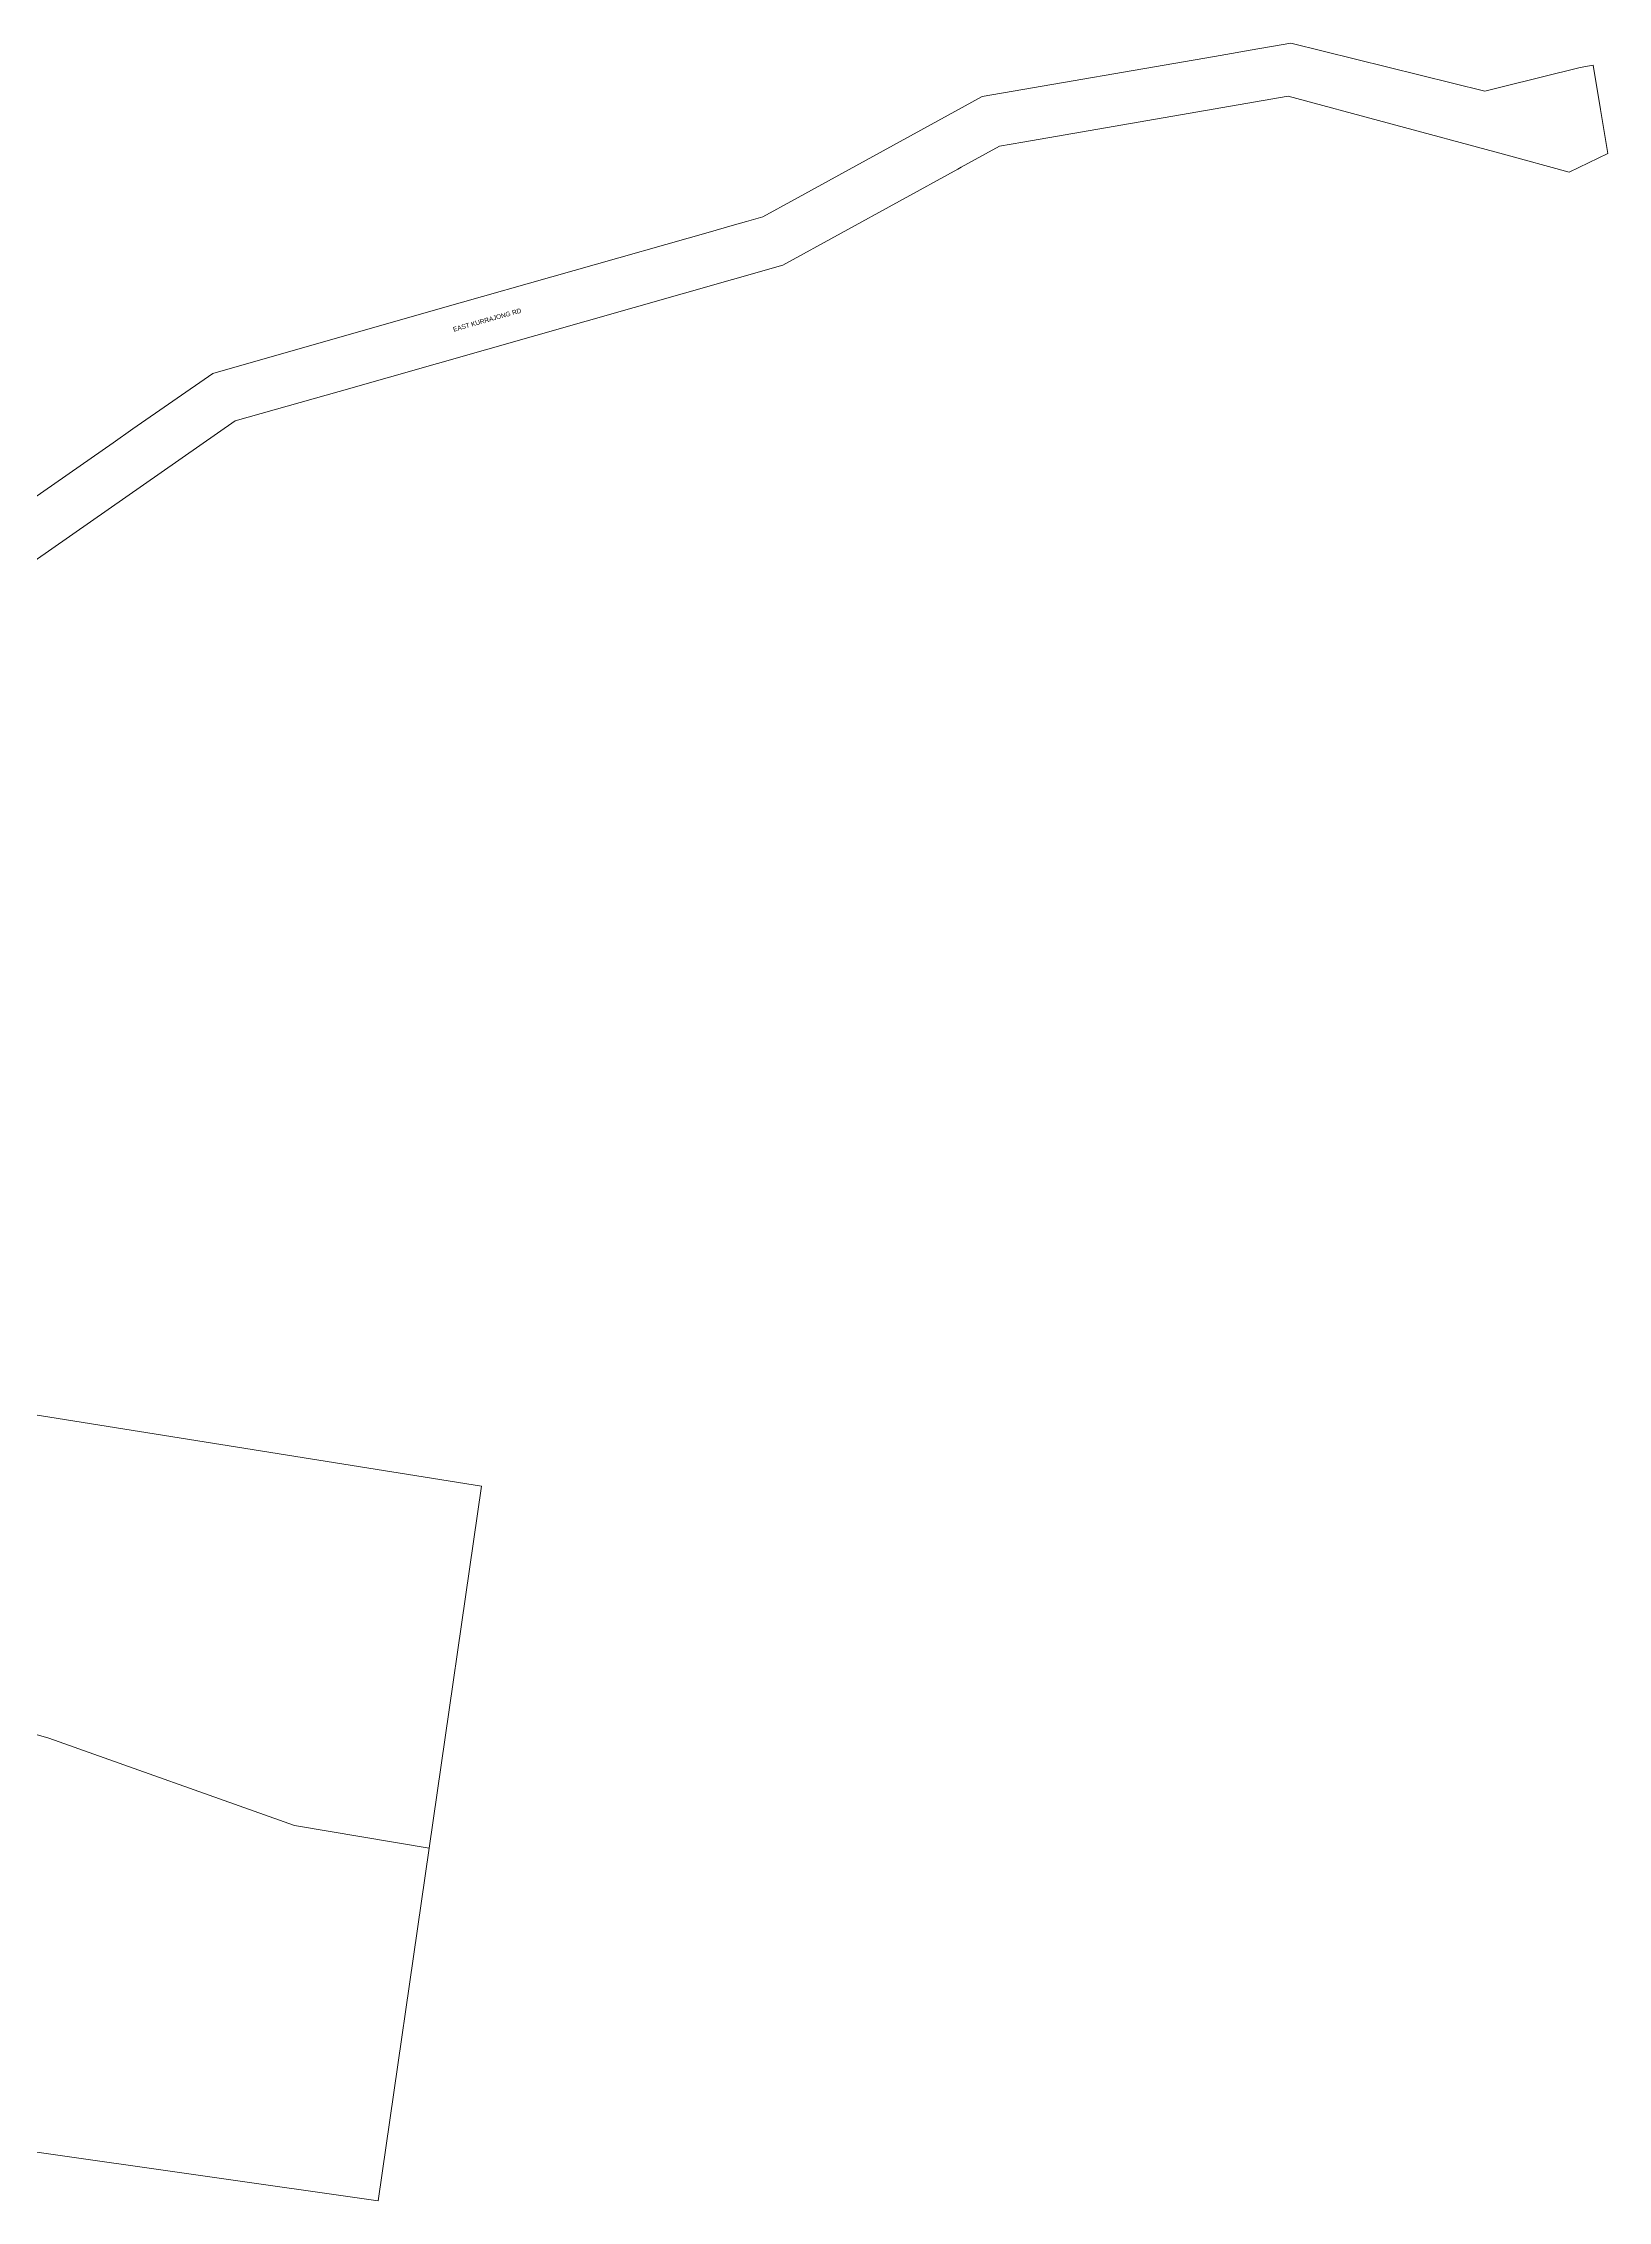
# Model space of a CAD drawing. Header units: metres. Extents: x 285637 to 287404, y 6287682 to 6290348.
# Drawn here: x 286798 to 287404, y 6288054 to 6288890 of the extents above; entities that cross this region are included whole.
import ezdxf

# ---------------------------------------------------------------- set-up
doc = ezdxf.new("R2010")
doc.units = ezdxf.units.M
doc.layers.add('Cadastre Land Parcels_SP_EXT', color=7, linetype='Continuous', lineweight=5)
doc.layers.add('Cadastre Roads_SP_EXT', color=7, linetype='Continuous', lineweight=5)
doc.styles.get("Standard").update_dxf_attribs({"font": 'arial.ttf'})

msp = doc.modelspace()

# ---------------------------------------------------------------- linework, layer by layer
at = {"layer": 'Cadastre Land Parcels_SP_EXT', "linetype": 'Continuous'}
for points in [[(286967.87, 6288330.93), (286734.33, 6288368.15), (286688.98, 6288376.56), (286658.69, 6288381.13), (286652.61, 6288342.02), (286602.39, 6288349.8), (286574.76, 6288362.49), (286574.71, 6288351.45), (286601.98, 6288338.92), (286688.67, 6288265.55), (286800.29, 6288233.32), (286895.47, 6288199.39), (286947.61, 6288190.69), (286967.87, 6288330.93)], [(286947.61, 6288190.69), (286895.47, 6288199.39), (286800.29, 6288233.32), (286688.67, 6288265.55), (286601.98, 6288338.92), (286574.71, 6288351.45), (286572.05, 6288348.98), (286601.36, 6288335.52), (286643.21, 6288300.1), (286652.26, 6288290.47), (286719.17, 6288233.84), (286705.81, 6288111.81), (286703.01, 6288086.09), (286724, 6288083.1), (286927.87, 6288054.05), (286947.61, 6288190.69)]]:
    msp.add_lwpolyline(points, close=True, dxfattribs=at)
at = {"layer": 'Cadastre Roads_SP_EXT', "linetype": 'Continuous'}
msp.add_lwpolyline([(286787.81, 6288684.46), (286872.5, 6288743.51), (286912.73, 6288754.95), (287084.54, 6288803.81), (287152.39, 6288841.04), (287153.7, 6288841.75), (287168.52, 6288849.88), (287177.55, 6288851.45), (287280.37, 6288869.26), (287318.64, 6288858.94), (287363.68, 6288846.79), (287389.17, 6288839.92), (287404.13, 6288847.09), (287401.32, 6288864.11), (287398.48, 6288881.26), (287393.39, 6288880.39), (287393.39, 6288880.39), (287363.18, 6288872.94), (287356.55, 6288871.31), (287281.39, 6288889.85), (287265.63, 6288887.12), (287262, 6288886.49), (287258.38, 6288885.86), (287251.79, 6288884.72), (287161.8, 6288869.14), (287161.78, 6288869.13), (287089.15, 6288829.29), (287076.85, 6288822.54), (287070.48, 6288820.73), (287064.06, 6288818.9), (287056.59, 6288816.78), (286951, 6288786.75), (286863.76, 6288761.94), (286832.88, 6288740.41), (286825.21, 6288735.06), (286745.84, 6288679.72)], dxfattribs=at)

# ---------------------------------------------------------------- texts
at = {"layer": 'Cadastre Roads_SP_EXT'}
msp.add_text('EAST KURRAJONG RD', height=1.8, rotation=15.82149, dxfattribs=at).set_placement((286957.15, 6288778.04))

doc.saveas('drawing.dxf')
